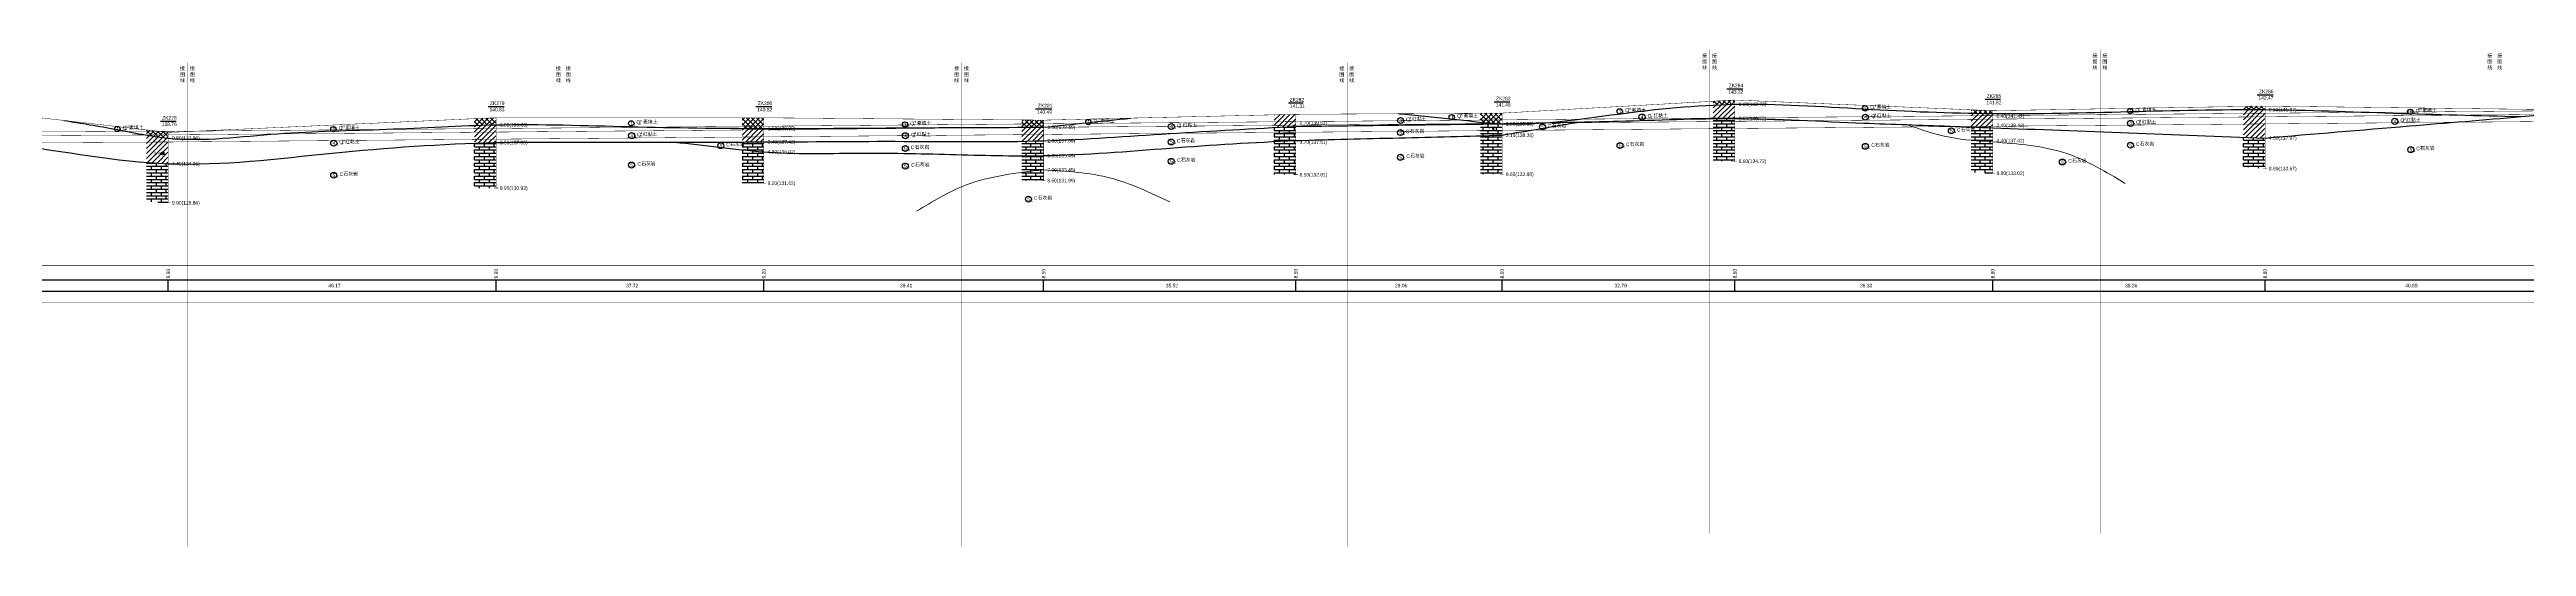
# Model space of a CAD drawing. Header units: inches. Extents: x -205 to 12199, y -11610 to -150.
# Drawn here: x 9102 to 10846, y -11602 to -11252 of the extents above; entities that cross this region are included whole.
import ezdxf

# ---------------------------------------------------------------- set-up
doc = ezdxf.new("R2010")
doc.units = ezdxf.units.IN
doc.header["$MEASUREMENT"] = 0
for name, pattern in [('ACAD_ISO03W100', [30, 12, -18]), ('ACAD_ISO05W100', [34, 24, -3, 0.5, -3, 0.5, -3]), ('ACAD_ISO12W100', [21, 12, -3, 0, -3, 0, -3])]:
    doc.linetypes.add(name, pattern=pattern)
for name, color, linetype in [('GiCAD_PouMian', 7, 'Continuous'), ('GICAD_QUYANG', 7, 'Continuous'), ('地质-地层符号', 3, 'Continuous'), ('地质-地层线', 7, 'Continuous'), ('地质-地面线', 7, 'Continuous'), ('地质-填充花纹', 4, 'Continuous'), ('地质-文字', 7, 'Continuous'), ('地质-标注栏', 7, 'Continuous'), ('地质-钻孔', 7, 'Continuous'), ('管底', 7, 'Continuous'), ('红线', 1, 'ACAD_ISO05W100')]:
    doc.layers.add(name, color=color, linetype=linetype)
doc.styles.add('LZ_PMT_LINE', font='', dxfattribs={"height": 2})
doc.styles.get("Standard").update_dxf_attribs({"font": ''})
doc.styles.add('地层编号', font='Comfont.shx', dxfattribs={"width": 0.7, "height": 2.5, "bigfont": 'Hztxt12a.shx'})
doc.styles.add('层底标注', font='Comfont.shx', dxfattribs={"width": 0.7, "height": 2.5, "bigfont": 'Hztxt12a.shx'})
doc.styles.add('岩土名称', font='Comfont.shx', dxfattribs={"width": 0.7, "height": 2.5, "bigfont": 'Hztxt12a.shx'})
doc.styles.add('时代', font='Comfont.shx', dxfattribs={"width": 0.7, "height": 2.5, "bigfont": 'Hztxt12a.shx'})
doc.styles.add('标注栏数据', font='Comfont.shx', dxfattribs={"width": 0.7, "height": 2.5, "bigfont": 'Hztxt12a.shx'})
doc.styles.add('钻孔标注', font='Comfont.shx', dxfattribs={"width": 0.7, "height": 2.5, "bigfont": 'Hztxt12a.shx'})
doc.styles.get('LZ_PMT_LINE').set_extended_font_data('SimSun')
doc.styles.get('Standard').set_extended_font_data('SimSun')
doc.linetypes.add('bzhjcx', pattern='A,0.001,[2,XX1.shx,S=1,R=0,X=1,Y=0],-2', length=2.001)
doc.linetypes.add('swx', pattern='A,7,-1.5,["●",LZ_PMT_LINE,S=0.05,R=0,X=0,Y=0],-1.5', length=10)
pattern_1 = [(0, (0, 0), (0, 2.3), []), (90, (0, 0), (-3.5, 2.3), [2.3, -2.3])]
pattern_2 = [(45, (0, 0), (-1.76776695, 1.76776695), [])]
pattern_3 = [(45, (0, 0), (-1.76776695, 1.76776695), []), (135, (0, 0), (-1.76776695, -1.76776695), [])]

# ---------------------------------------------------------------- blocks, each defined once
blk = doc.blocks.new('gkqy_yuan.dwg不标')
at = {"layer": 'GiCAD_PouMian'}
h = blk.add_hatch(color=7, dxfattribs=at)
edge = h.paths.add_edge_path()
edge.add_arc((0, 0), 1, 0, 360)
at = {"layer": 'GICAD_QUYANG', "color": 7}
blk.add_circle((0, 0), 1, dxfattribs=at)
blk = doc.blocks.new('gkqy_yan.dwg不标', base_point=(0, -1))
at = {"color": 7}
blk.add_solid([(-0.5, -2), (-0.5, 0), (0.5, -2), (0.5, 0)], dxfattribs=at)

msp = doc.modelspace()

# ---------------------------------------------------------------- hatches: boundary and pattern name
at = {"layer": '地质-填充花纹', "linetype": 'Continuous'}
h = msp.add_hatch(dxfattribs=at)
h.set_pattern_fill('GKSTT', scale=0.5, style=0, pattern_type=2)
h.set_pattern_definition(pattern_3)
h.paths.add_polyline_path([(9415.98419, -11305.21999), (9409.21383, -11305.38003), (9404.21604, -11305.52875), (9400.98419, -11305.63909), (9400.98419, -11300.89774), (9415.98419, -11300.22529)])
h = msp.add_hatch(dxfattribs=at)
h.set_pattern_fill('GKSTT', scale=0.5, style=0, pattern_type=2)
h.set_pattern_definition(pattern_3)
h.paths.add_polyline_path([(9604.60229, -11300.26398), (9604.60229, -11307.76317), (9595.53276, -11307.73111), (9590.53282, -11307.70503), (9589.60229, -11307.69908), (9589.60229, -11300.26001)])
h = msp.add_hatch(dxfattribs=at)
h.set_pattern_fill('GKSTT', scale=0.5, style=0, pattern_type=2)
h.set_pattern_definition(pattern_3)
h.paths.add_polyline_path([(9801.66549, -11301.91197), (9801.66549, -11306.9149), (9793.383, -11306.94269), (9788.38301, -11306.95962), (9786.66549, -11306.96551), (9786.66549, -11301.78637)])
h = msp.add_hatch(dxfattribs=at)
h.set_pattern_fill('GKNXT', scale=0.5, style=0, pattern_type=2)
h.set_pattern_definition(pattern_2)
h.paths.add_polyline_path([(9979.24862, -11306.32743), (9970.57577, -11306.78973), (9965.5829, -11307.05659), (9964.24862, -11307.12817), (9964.24862, -11298.16618), (9979.24862, -11297.81987)])
h = msp.add_hatch(dxfattribs=at)
h.set_pattern_fill('GKSTT', scale=0.5, style=0, pattern_type=2)
h.set_pattern_definition(pattern_3)
h.paths.add_polyline_path([(10124.54405, -11304.44936), (10118.30145, -11304.08113), (10113.31825, -11303.67239), (10109.54405, -11303.30526), (10109.54405, -11297.05332), (10124.54405, -11296.96557)])
h = msp.add_hatch(dxfattribs=at)
h.set_pattern_fill('GKNXT', scale=0.5, style=0, pattern_type=2)
h.set_pattern_definition(pattern_2)
h.paths.add_polyline_path([(10113.31825, -11303.67239), (10118.30145, -11304.08113), (10124.54405, -11304.44936), (10124.54405, -11304.46729), (10117.14107, -11304.56155), (10112.14147, -11304.62521), (10109.54405, -11304.65828), (10109.54405, -11303.30526)])
h = msp.add_hatch(dxfattribs=at)
h.set_pattern_fill('GKSHY', scale=0.5, style=0, pattern_type=2)
h.set_pattern_definition(pattern_1)
h.paths.add_polyline_path([(10124.54405, -11312.47117), (10117.1238, -11312.68075), (10112.12578, -11312.82148), (10109.54405, -11312.89385), (10109.54405, -11304.65828), (10112.14147, -11304.62521), (10117.14107, -11304.56155), (10124.54405, -11304.46729)])
h = msp.add_hatch(dxfattribs=at)
h.set_pattern_fill('GKSTT', scale=0.5, style=0, pattern_type=2)
h.set_pattern_definition(pattern_3)
h.paths.add_polyline_path([(10288.47685, -11290.77059), (10281.43389, -11290.95469), (10276.43746, -11291.14296), (10273.47685, -11291.28106), (10273.47685, -11288.61989), (10288.47685, -11287.77808)])
h = msp.add_hatch(dxfattribs=at)
h.set_pattern_fill('GKNXT', scale=0.5, style=0, pattern_type=2)
h.set_pattern_definition(pattern_2)
h.paths.add_polyline_path([(10288.47685, -11300.76383), (10281.73504, -11300.75788), (10276.73513, -11300.78701), (10273.47685, -11300.82226), (10273.47685, -11291.28106), (10276.43746, -11291.14296), (10281.43389, -11290.95469), (10288.47685, -11290.77059)])
h = msp.add_hatch(dxfattribs=at)
h.set_pattern_fill('GKSHY', scale=0.5, style=0, pattern_type=2)
h.set_pattern_definition(pattern_1)
h.paths.add_polyline_path([(10288.47685, -11300.76383), (10288.47685, -11330.76405), (10273.47685, -11330.76405), (10273.47685, -11300.82226), (10276.73513, -11300.78701), (10281.73504, -11300.75788)])
h = msp.add_hatch(dxfattribs=at)
h.set_pattern_fill('GKSTT', scale=0.5, style=0, pattern_type=2)
h.set_pattern_definition(pattern_3)
h.paths.add_polyline_path([(10470.14119, -11295.25373), (10470.14119, -11297.26128), (10464.49274, -11297.19868), (10459.4933, -11297.12404), (10455.14119, -11297.04424), (10455.14119, -11294.63446)])
h = msp.add_hatch(dxfattribs=at)
h.set_pattern_fill('GKNXT', scale=0.5, style=0, pattern_type=2)
h.set_pattern_definition(pattern_2)
h.paths.add_polyline_path([(10459.4933, -11297.12404), (10464.49274, -11297.19868), (10470.14119, -11297.26128), (10470.14119, -11307.25481), (10464.80145, -11307.05744), (10459.80484, -11306.87358), (10455.14119, -11306.70278), (10455.14119, -11297.04424)])
h = msp.add_hatch(dxfattribs=at)
h.set_pattern_fill('GKSTT', scale=0.5, style=0, pattern_type=2)
h.set_pattern_definition(pattern_3)
h.paths.add_polyline_path([(10661.94722, -11294.51249), (10656.27948, -11294.4764), (10651.2795, -11294.46281), (10646.94722, -11294.46466), (10646.94722, -11292.27248), (10661.94722, -11292.01832)])
h = msp.add_hatch(dxfattribs=at)
h.set_pattern_fill('GKNXT', scale=0.5, style=0, pattern_type=2)
h.set_pattern_definition(pattern_2)
h.paths.add_polyline_path([(10656.27948, -11294.4764), (10661.94722, -11294.51249), (10661.94722, -11314.50466), (10656.22995, -11314.28917), (10651.2335, -11314.10084), (10646.94722, -11313.93926), (10646.94722, -11294.46466), (10651.2795, -11294.46281)])
h = msp.add_hatch(dxfattribs=at)
h.set_pattern_fill('GKSTT', scale=0.5, style=0, pattern_type=2)
h.set_pattern_definition(pattern_3)
h.paths.add_polyline_path([(9185.11266, -11310.53549), (9185.11266, -11314.53394), (9178.12207, -11313.69028), (9173.17859, -11312.94122), (9170.11266, -11312.41879), (9170.11266, -11308.81822)])
h = msp.add_hatch(dxfattribs=at)
h.set_pattern_fill('GKNXT', scale=0.5, style=0, pattern_type=2)
h.set_pattern_definition(pattern_2)
h.paths.add_polyline_path([(9173.17859, -11312.94122), (9178.12207, -11313.69028), (9185.11266, -11314.53394), (9185.11266, -11332.55253), (9179.19681, -11332.27828), (9174.20629, -11331.97135), (9170.11266, -11331.66817), (9170.11266, -11312.41879)])
h = msp.add_hatch(dxfattribs=at)
h.set_pattern_fill('GKNXT', scale=0.5, style=0, pattern_type=2)
h.set_pattern_definition(pattern_2)
h.paths.add_polyline_path([(9415.98419, -11317.72038), (9410.5331, -11317.85787), (9405.53528, -11318.00531), (9400.98419, -11318.15748), (9400.98419, -11305.63909), (9404.21604, -11305.52875), (9409.21383, -11305.38003), (9415.98419, -11305.21999)])
h = msp.add_hatch(dxfattribs=at)
h.set_pattern_fill('GKSHY', scale=0.5, style=0, pattern_type=2)
h.set_pattern_definition(pattern_1)
h.paths.add_polyline_path([(9415.98419, -11349.71408), (9400.98419, -11349.71408), (9400.98419, -11318.15748), (9405.53528, -11318.00531), (9410.5331, -11317.85787), (9415.98419, -11317.72038)])
h = msp.add_hatch(dxfattribs=at)
h.set_pattern_fill('GKNXT', scale=0.5, style=0, pattern_type=2)
h.set_pattern_definition(pattern_2)
h.paths.add_polyline_path([(9590.53282, -11307.70503), (9595.53276, -11307.73111), (9604.60229, -11307.76317), (9604.60229, -11317.26499), (9596.97946, -11317.29369), (9591.97947, -11317.30886), (9589.60229, -11317.31499), (9589.60229, -11307.69908)])
h = msp.add_hatch(dxfattribs=at)
h.set_pattern_fill('GKSHY', scale=0.5, style=0, pattern_type=2)
h.set_pattern_definition(pattern_1)
h.paths.add_polyline_path([(9604.60229, -11324.24202), (9598.25315, -11323.6826), (9593.27946, -11323.17054), (9589.60229, -11322.75852), (9589.60229, -11317.31499), (9591.97947, -11317.30886), (9596.97946, -11317.29369), (9604.60229, -11317.26499)])
h = msp.add_hatch(dxfattribs=at)
h.set_pattern_fill('GKNXT', scale=0.5, style=0, pattern_type=2)
h.set_pattern_definition(pattern_2)
h.paths.add_polyline_path([(9801.66549, -11316.42097), (9793.38045, -11316.65005), (9788.38162, -11316.75854), (9786.66549, -11316.78893), (9786.66549, -11306.96551), (9788.38301, -11306.95962), (9793.383, -11306.94269), (9801.66549, -11306.9149)])
h = msp.add_hatch(dxfattribs=at)
h.set_pattern_fill('GKSHY', scale=0.5, style=0, pattern_type=2)
h.set_pattern_definition(pattern_1)
h.paths.add_polyline_path([(9801.66549, -11326.91749), (9796.21651, -11326.99214), (9791.21661, -11327.02365), (9786.66549, -11327.02398), (9786.66549, -11316.78893), (9788.38162, -11316.75854), (9793.38045, -11316.65005), (9801.66549, -11316.42097)])
h = msp.add_hatch(dxfattribs=at)
h.set_pattern_fill('GKSHY', scale=0.5, style=0, pattern_type=2)
h.set_pattern_definition(pattern_1)
h.paths.add_polyline_path([(9979.24862, -11316.32446), (9970.55174, -11316.68476), (9965.55686, -11316.91102), (9964.24862, -11316.97374), (9964.24862, -11307.12817), (9965.5829, -11307.05659), (9970.57577, -11306.78973), (9979.24862, -11306.32743)])
h = msp.add_hatch(dxfattribs=at)
h.set_pattern_fill('GKSHY', scale=0.5, style=0, pattern_type=2)
h.set_pattern_definition(pattern_1)
h.paths.add_polyline_path([(9979.24862, -11340.31118), (9973.94895, -11340.24937), (9968.39935, -11340.1658), (9964.24862, -11340.09181), (9964.24862, -11316.97374), (9965.55686, -11316.91102), (9970.55174, -11316.68476), (9979.24862, -11316.32446)])
h = msp.add_hatch(dxfattribs=at)
h.set_pattern_fill('GKSHY', scale=0.5, style=0, pattern_type=2)
h.set_pattern_definition(pattern_1)
h.paths.add_polyline_path([(10124.54405, -11339.96411), (10109.54405, -11339.96411), (10109.54405, -11312.89385), (10112.12578, -11312.82148), (10117.1238, -11312.68075), (10124.54405, -11312.47117)])
h = msp.add_hatch(dxfattribs=at)
h.set_pattern_fill('GKSHY', scale=0.5, style=0, pattern_type=2)
h.set_pattern_definition(pattern_1)
h.paths.add_polyline_path([(10459.80484, -11306.87358), (10464.80145, -11307.05744), (10470.14119, -11307.25481), (10470.14119, -11317.21382), (10464.62396, -11316.1053), (10459.72194, -11315.12039), (10455.14119, -11314.20002), (10455.14119, -11306.70278)])
h = msp.add_hatch(dxfattribs=at)
h.set_pattern_fill('GKSHY', scale=0.5, style=0, pattern_type=2)
h.set_pattern_definition(pattern_1)
h.paths.add_polyline_path([(10459.72194, -11315.12039), (10464.62396, -11316.1053), (10470.14119, -11317.21382), (10470.14119, -11339.25195), (10465.34491, -11339.01986), (10460.29866, -11338.776), (10455.2524, -11338.53283), (10455.14119, -11338.52749), (10455.14119, -11314.20002)])
h = msp.add_hatch(dxfattribs=at)
h.set_pattern_fill('GKSHY', scale=0.5, style=0, pattern_type=2)
h.set_pattern_definition(pattern_1)
h.paths.add_polyline_path([(10651.2335, -11314.10084), (10656.22995, -11314.28917), (10661.94722, -11314.50466), (10661.94722, -11335.99484), (10655.79602, -11335.52147), (10649.40487, -11334.85373), (10646.94722, -11334.57879), (10646.94722, -11313.93926)])
h = msp.add_hatch(dxfattribs=at)
h.set_pattern_fill('GKSHY', scale=0.5, style=0, pattern_type=2)
h.set_pattern_definition(pattern_1)
h.paths.add_polyline_path([(9174.20629, -11331.97135), (9179.19681, -11332.27828), (9185.11266, -11332.55253), (9185.11266, -11360.05277), (9180.09891, -11359.82529), (9174.83834, -11359.49388), (9170.11266, -11359.12106), (9170.11266, -11331.66817)])
h = msp.add_hatch(dxfattribs=at)
h.set_pattern_fill('GKSHY', scale=0.5, style=0, pattern_type=2)
h.set_pattern_definition(pattern_1)
h.paths.add_polyline_path([(9593.27946, -11323.17054), (9598.25315, -11323.6826), (9604.60229, -11324.24202), (9604.60229, -11346.26405), (9589.60229, -11346.26405), (9589.60229, -11322.75852)])
h = msp.add_hatch(dxfattribs=at)
h.set_pattern_fill('GKSHY', scale=0.5, style=0, pattern_type=2)
h.set_pattern_definition(pattern_1)
h.paths.add_polyline_path([(9801.66549, -11336.92592), (9792.60524, -11337.3558), (9787.61087, -11337.59277), (9786.66549, -11337.63762), (9786.66549, -11327.02398), (9791.21661, -11327.02365), (9796.21651, -11326.99214), (9801.66549, -11326.91749)])
h = msp.add_hatch(dxfattribs=at)
h.set_pattern_fill('GKSHY', scale=0.5, style=0, pattern_type=2)
h.set_pattern_definition(pattern_1)
h.paths.add_polyline_path([(9801.66549, -11344.41406), (9786.66549, -11344.41406), (9786.66549, -11337.63762), (9787.61087, -11337.59277), (9792.60524, -11337.3558), (9801.66549, -11336.92592)])

# ---------------------------------------------------------------- linework, layer by layer
at = {"layer": '地质-地层符号', "color": 7, "linetype": 'Continuous'}
for centre, major_axis in [((9511.41824, -11304.16406), (0, 1.875)), ((9704.25889, -11305.01406), (0, 1.875)), ((9833.40827, -11303.25717), (0, 1.875)), ((9891.83205, -11306.41408), (0, 2.125)), ((10053.27133, -11302.1891), (0, 2.125)), ((10089.34519, -11299.85161), (0, 1.875)), ((10207.63545, -11295.78908), (0, 1.875)), ((10223.33236, -11299.72152), (0, 2.125)), ((10380.43402, -11293.56405), (0, 1.875)), ((10380.68402, -11299.81405), (0, 2.125)), ((10567.1692, -11295.56407), (0, 1.875)), ((10567.4192, -11304.18907), (0, 2.125)), ((10753.53856, -11302.75226), (0, 2.125)), ((10764.5656, -11296.08858), (0, 1.875)), ((9149.47874, -11308.15578), (0, 1.875)), ((9301.67343, -11308.25099), (0, 1.875)), ((9301.92343, -11318.12599), (0, 2.125)), ((9511.66824, -11312.78906), (0, 2.125)), ((9574.49928, -11319.89403), (0, 2.08333)), ((9704.50889, -11312.88906), (0, 2.125)), ((9704.46723, -11321.88397), (0, 2.08333)), ((9891.79039, -11317.28908), (0, 2.08333)), ((10053.22967, -11310.6891), (0, 2.08333)), ((10153.19952, -11306.72769), (0, 2.08333)), ((10207.84379, -11319.78908), (0, 2.08333)), ((10380.64235, -11320.36898), (0, 2.08333)), ((10441.19713, -11309.46952), (0, 2.08333)), ((10567.37754, -11319.56407), (0, 2.08333)), ((10764.77394, -11322.68894), (0, 2.08333)), ((9301.88176, -11340.69985), (0, 2.08333)), ((9511.62657, -11333.53906), (0, 2.08333)), ((9704.46723, -11334.25897), (0, 2.08333)), ((9891.79039, -11330.91408), (0, 2.08333)), ((10053.22967, -11328.0641), (0, 2.08333)), ((10519.42553, -11331.40778), (0, 2.08333)), ((9791.19652, -11357.52157), (0, 2.08333))]:
    msp.add_ellipse(centre, major_axis=major_axis, ratio=1, dxfattribs=at)
at = {"layer": '地质-地层线', "color": 7, "linetype": 'bzhjcx', "lineweight": 25}
for points in [[(10662.19722, -11314.51408), (10763.69061, -11306.01408), (10842.62991, -11299.40297), (10865.18399, -11297.51408), (10945.60026, -11294.2391), (11026.01653, -11290.96412), (11118.49647, -11289.06411), (11210.9764, -11287.16411), (11313.12655, -11289.88908), (11415.27671, -11292.61406), (11504.18146, -11289.83909), (11593.08621, -11287.06411), (11689.19993, -11289.06409), (11785.31365, -11291.06407), (11871.62241, -11288.46407), (11957.93117, -11285.86407), (12063.51173, -11281.11407), (12169.0923, -11276.36407), (12179.0923, -11276.36407), (12189.0923, -11276.36407)], [(7817.2464, -11316.2641), (7898.0275, -11318.43908), (7915.16288, -11318.90044), (7978.80859, -11320.61406), (8070.01683, -11314.08907), (8161.22507, -11307.56408), (8237.29452, -11313.78908), (8313.36397, -11320.01408), (8420.29242, -11319.58907), (8527.22086, -11319.16406), (8746.015, -11312.23908), (8964.80913, -11305.3141), (9038.32698, -11314.39744), (9075.0859, -11318.93911), (9185.36266, -11332.56412), (9300.79843, -11325.1391), (9416.23419, -11317.71408), (9510.54324, -11317.48906), (9541.97959, -11317.41406), (9604.85229, -11317.26405), (9703.38389, -11316.83906), (9801.91549, -11316.41406), (9890.70705, -11311.36408), (9979.49862, -11306.3141)], [(9979.49862, -11306.3141), (10052.14633, -11305.3891), (10124.79405, -11304.46411)], [(10124.79405, -11304.46411), (10179.43832, -11303.23076), (10206.76045, -11302.61408), (10288.72685, -11300.76405), (10379.55902, -11304.01405), (10409.83641, -11305.09738), (10470.39119, -11307.26405), (10566.2942, -11310.88907), (10662.19722, -11314.51408)]]:
    msp.add_spline(points, degree=3, dxfattribs=at)
at = {"layer": '地质-地层线', "color": 7, "lineweight": 25}
for points in [[(9111.84482, -11302.14744), (9148.60374, -11308.35578), (9185.36266, -11314.56411), (9262.31984, -11311.44744), (9339.27701, -11308.33076), (9416.23419, -11305.21408), (9510.54324, -11306.48906), (9604.85229, -11307.76405), (9703.38389, -11307.33906), (9801.91549, -11306.91406)], [(9801.91549, -11306.91406), (9832.53327, -11303.70717), (9863.15105, -11300.50028)], [(10052.14633, -11297.3891), (10088.47019, -11300.92661), (10124.79405, -11304.46411), (10206.76045, -11297.61408), (10288.72685, -11290.76405), (10379.55902, -11294.01405), (10470.39119, -11297.26405), (10566.2942, -11295.88907), (10662.19722, -11294.51408), (10752.41356, -11296.95853), (10842.62991, -11299.40297)]]:
    msp.add_spline(points, degree=3, dxfattribs=at)
at = {"layer": '地质-地层线', "color": 7}
for points in [[(10124.79405, -11312.46411), (10152.11619, -11307.84743), (10179.43832, -11303.23076)], [(9541.97959, -11317.41406), (9573.41594, -11320.83906), (9604.85229, -11324.26405), (9670.54003, -11325.14739), (9736.22776, -11326.03072), (9801.91549, -11326.91406), (9890.70705, -11321.61408), (9979.49862, -11316.3141), (10052.14633, -11314.3891), (10124.79405, -11312.46411)]]:
    msp.add_spline(points, degree=3, dxfattribs=at)
at = {"layer": '地质-地层线', "color": 7, "lineweight": 0}
for points in [[(10409.83641, -11305.09738), (10440.1138, -11314.01129), (10470.39119, -11317.26405)], [(10470.39119, -11317.26405), (10522.57795, -11325.5064), (10563.60649, -11346.40951)], [(9712.29867, -11366.0592), (9746.86599, -11347.744), (9801.91549, -11336.91406)], [(9801.91549, -11336.91406), (9849.27863, -11342.77722), (9890.70605, -11359.44602)]]:
    msp.add_spline(points, degree=3, dxfattribs=at)
at = {"layer": '地质-地面线', "color": 7, "linetype": 'Continuous', "const_width": 0.3}
msp.add_lwpolyline([(8964.80913, -11285.3141), (9185.36266, -11310.56411), (9416.23419, -11300.21408), (9604.85229, -11300.26405), (9801.91549, -11301.91406), (9979.49862, -11297.8141), (10124.79405, -11296.96411), (10288.72685, -11287.76405), (10470.39119, -11295.26405), (10662.19722, -11292.01408), (10865.18399, -11294.51408), (11026.01653, -11288.46412), (11210.9764, -11285.16411), (11415.27671, -11290.11406), (11593.08621, -11283.06411), (11785.31365, -11286.06407), (11957.93117, -11280.36407), (12169.0923, -11270.36407), (12189.0923, -11270.36407)], dxfattribs=at)
at = {"layer": '地质-标注栏', "color": 7, "linetype": 'Continuous', "const_width": 0.3}
for points in [[(419.52411, -11404.36426), (12199.09231, -11404.36426)], [(419.52411, -11430.36426), (12199.09231, -11430.36426)]]:
    msp.add_lwpolyline(points, dxfattribs=at)
at = {"layer": '地质-标注栏', "color": 7, "linetype": 'Continuous'}
for points in [[(419.52411, -11414.36426), (12199.09231, -11414.36426)], [(419.52411, -11422.36426), (12199.09231, -11422.36426)], [(9185.36266, -11422.36426), (9185.36266, -11414.36426)], [(9185.36266, -11422.36426), (9185.36266, -11414.36426)], [(9416.23419, -11422.36426), (9416.23419, -11414.36426)], [(9416.23419, -11422.36426), (9416.23419, -11414.36426)], [(9604.85229, -11422.36426), (9604.85229, -11414.36426)], [(9604.85229, -11422.36426), (9604.85229, -11414.36426)], [(9801.91549, -11422.36426), (9801.91549, -11414.36426)], [(9801.91549, -11422.36426), (9801.91549, -11414.36426)], [(9979.49862, -11422.36426), (9979.49862, -11414.36426)], [(9979.49862, -11422.36426), (9979.49862, -11414.36426)], [(10124.79405, -11422.36426), (10124.79405, -11414.36426)], [(10124.79405, -11422.36426), (10124.79405, -11414.36426)], [(10288.72685, -11422.36426), (10288.72685, -11414.36426)], [(10288.72685, -11422.36426), (10288.72685, -11414.36426)], [(10470.39119, -11422.36426), (10470.39119, -11414.36426)], [(10470.39119, -11422.36426), (10470.39119, -11414.36426)], [(10662.19722, -11422.36426), (10662.19722, -11414.36426)], [(10662.19722, -11422.36426), (10662.19722, -11414.36426)]]:
    msp.add_lwpolyline(points, dxfattribs=at)
at = {"layer": '地质-钻孔', "color": 7, "linetype": 'Continuous'}
for p, q in [((10283.15527, -11279.76367), (10294.29785, -11279.76367)), ((10656.50098, -11284.01367), (10667.89355, -11284.01367)), ((9179.79102, -11302.56445), (9190.93457, -11302.56445)), ((9410.62109, -11292.21387), (9421.84766, -11292.21387)), ((9599.19727, -11292.26367), (9610.50684, -11292.26367)), ((9796.21875, -11293.91406), (9807.6123, -11293.91406)), ((9974.24902, -11289.81445), (9984.74902, -11289.81445)), ((10119.30566, -11288.96387), (10130.28223, -11288.96387)), ((10464.94434, -11287.26367), (10475.83789, -11287.26367))]:
    msp.add_line(p, q, dxfattribs=at)
at = {"layer": '地质-钻孔', "color": 7, "const_width": 0.3, "flags": 128}
for points in [[(9416.23419, -11300.21408), (9416.23419, -11349.71408)], [(9604.85229, -11300.26405), (9604.85229, -11346.26405)], [(9801.91549, -11301.91406), (9801.91549, -11344.41406)], [(9979.49862, -11297.8141), (9979.49862, -11340.3141)], [(10124.79405, -11296.96411), (10124.79405, -11339.96411)], [(10288.72685, -11287.76405), (10288.72685, -11330.76405)], [(10470.39119, -11295.26405), (10470.39119, -11339.26405)], [(10662.19722, -11292.01408), (10662.19722, -11336.01408)], [(9185.36266, -11310.56411), (9185.36266, -11360.06411)]]:
    msp.add_lwpolyline(points, dxfattribs=at)
at = {"layer": '地质-钻孔', "color": 7, "linetype": 'Continuous', "const_width": 0.3, "flags": 128}
for points in [[(10287.22685, -11330.76405), (10290.22685, -11330.76405)], [(10468.89119, -11339.26405), (10471.89119, -11339.26405)], [(10660.69722, -11336.01408), (10663.69722, -11336.01408)], [(9414.73419, -11349.71408), (9417.73419, -11349.71408)], [(9603.35229, -11346.26405), (9606.35229, -11346.26405)], [(9800.41549, -11344.41406), (9803.41549, -11344.41406)], [(9977.99862, -11340.3141), (9980.99862, -11340.3141)], [(10123.29405, -11339.96411), (10126.29405, -11339.96411)], [(9183.86266, -11360.06411), (9186.86266, -11360.06411)]]:
    msp.add_lwpolyline(points, dxfattribs=at)
at = {"layer": '管底', "linetype": 'swx', "const_width": 0.3}
for points in [[(775.59398, -11354.36011), (2694.48381, -11337.85709), (5006.99863, -11328.36543), (6821.76814, -11320.36449), (7998.16518, -11315.36394), (9188.61073, -11309.77644), (12189.45177, -11283.91182)], [(775.61548, -11356.86002), (2694.49969, -11340.35705), (5007.0089, -11330.86541), (6821.77916, -11322.86447), (7998.17581, -11317.86392), (9188.62737, -11312.27639), (12189.47332, -11286.41173)]]:
    msp.add_lwpolyline(points, dxfattribs=at)
at = {"layer": '管底', "linetype": 'ACAD_ISO12W100', "const_width": 0.3}
msp.add_lwpolyline([(459.512, -11362.87056), (2694.53145, -11345.35696), (5007.02942, -11335.86537), (6821.8012, -11327.86442), (7998.19706, -11322.86387), (9188.66065, -11317.27629), (12189.51642, -11291.41155)], dxfattribs=at)
at = {"layer": '红线', "linetype": 'ACAD_ISO03W100', "ltscale": 0.4, "const_width": 0.2}
for points in [[(10271.12904, -11252.33759), (10271.12904, -11592.88942)], [(10546.04191, -11252.33759), (10546.04191, -11592.88942)], [(10824.13464, -11252.33759), (10824.13464, -11592.88942)], [(9199.07947, -11261.35166), (9199.07947, -11601.90349)], [(9463.84269, -11261.35166), (9463.84269, -11601.90349)], [(9744.30244, -11261.35166), (9744.30244, -11601.90349)], [(10015.59527, -11261.35166), (10015.59527, -11601.90349)]]:
    msp.add_lwpolyline(points, dxfattribs=at)

# ---------------------------------------------------------------- block references
at = {"layer": '管底', "color": 7, "linetype": 'Continuous'}
for name, p in [('gkqy_yan.dwg不标', (10120.79405, -11308.21411)), ('gkqy_yuan.dwg不标', (9181.36266, -11325.31411))]:
    msp.add_blockref(name, p, dxfattribs=at)

# ---------------------------------------------------------------- texts
at = {"layer": '地质-地层符号', "color": 7, "linetype": 'Continuous'}
for s, height, style, p in [('1', 2.5, '地层编号', (9510.79324, -11305.41406)), ('1', 1.625, '地层编号', (9513.29324, -11305.61406)), ('Q', 2.5, '时代', (9515.10574, -11304.61406)), ('素填土', 2.5, '岩土名称', (9519.77241, -11304.61406)), ('1', 2.5, '地层编号', (9703.63389, -11306.26406)), ('Q', 2.5, '时代', (9707.94639, -11305.46406)), ('素填土', 2.5, '岩土名称', (9712.61306, -11305.46406)), ('1', 2.5, '地层编号', (9832.78327, -11304.50717)), ('1', 1.625, '地层编号', (9835.28327, -11304.70717)), ('Q', 2.5, '时代', (9837.09577, -11303.70717)), ('素填土', 2.5, '岩土名称', (9841.76244, -11303.70717)), ('Q', 2.5, '时代', (9895.76955, -11306.86408)), ('红黏土', 2.5, '岩土名称', (9899.89455, -11306.86408)), ('4', 2.5, '地层编号', (10052.39633, -11303.4391)), ('1', 1.625, '地层编号', (10055.39633, -11303.6391)), ('Q', 2.5, '时代', (10057.20883, -11302.6391)), ('红黏土', 2.5, '岩土名称', (10061.33383, -11302.6391)), ('1', 2.5, '地层编号', (10088.72019, -11301.10161)), ('1', 1.625, '地层编号', (10091.22019, -11301.30161)), ('Q', 2.5, '时代', (10093.03269, -11300.30161)), ('素填土', 2.5, '岩土名称', (10097.69936, -11300.30161)), ('石灰岩', 2.5, '岩土名称', (10159.84535, -11307.17769)), ('1', 2.5, '地层编号', (10207.01045, -11297.03908)), ('1', 1.625, '地层编号', (10209.51045, -11297.23908)), ('Q', 2.5, '时代', (10211.32295, -11296.23908)), ('素填土', 2.5, '岩土名称', (10215.98962, -11296.23908)), ('4', 2.5, '地层编号', (10222.45736, -11300.97152)), ('1', 1.625, '地层编号', (10225.45736, -11301.17152)), ('Q', 2.5, '时代', (10227.26986, -11300.17152)), ('红黏土', 2.5, '岩土名称', (10231.39486, -11300.17152)), ('4', 2.5, '地层编号', (10379.80902, -11301.06405)), ('1', 2.5, '地层编号', (10379.80902, -11294.81405)), ('1', 1.625, '地层编号', (10382.30902, -11295.01405)), ('1', 1.625, '地层编号', (10382.80902, -11301.26405)), ('Q', 2.5, '时代', (10384.12152, -11294.01405)), ('Q', 2.5, '时代', (10384.62152, -11300.26405)), ('红黏土', 2.5, '岩土名称', (10388.74652, -11300.26405)), ('素填土', 2.5, '岩土名称', (10388.78819, -11294.01405)), ('4', 2.5, '地层编号', (10566.5442, -11305.43907)), ('1', 2.5, '地层编号', (10566.5442, -11296.81407)), ('1', 1.625, '地层编号', (10569.0442, -11297.01407)), ('1', 1.625, '地层编号', (10569.5442, -11305.63907)), ('Q', 2.5, '时代', (10570.8567, -11296.01407)), ('Q', 2.5, '时代', (10571.3567, -11304.63907)), ('红黏土', 2.5, '岩土名称', (10575.4817, -11304.63907)), ('素填土', 2.5, '岩土名称', (10575.52337, -11296.01407)), ('4', 2.5, '地层编号', (10752.66356, -11304.00226)), ('1', 1.625, '地层编号', (10755.66356, -11304.20226)), ('Q', 2.5, '时代', (10757.47606, -11303.20226)), ('红黏土', 2.5, '岩土名称', (10761.60106, -11303.20226)), ('1', 2.5, '地层编号', (10763.9406, -11297.33858)), ('1', 1.625, '地层编号', (10766.4406, -11297.53858)), ('Q', 2.5, '时代', (10768.2531, -11296.53858)), ('素填土', 2.5, '岩土名称', (10772.91977, -11296.53858)), ('1', 2.5, '地层编号', (9148.85374, -11309.40578)), ('1', 1.625, '地层编号', (9151.35374, -11309.60578)), ('Q', 2.5, '时代', (9153.16624, -11308.60578)), ('素填土', 2.5, '岩土名称', (9157.83291, -11308.60578)), ('4', 2.5, '地层编号', (9301.04843, -11319.37599)), ('1', 2.5, '地层编号', (9301.04843, -11309.50099)), ('1', 1.625, '地层编号', (9303.54843, -11309.70099)), ('1', 1.625, '地层编号', (9304.04843, -11319.57599)), ('Q', 2.5, '时代', (9305.36093, -11308.70099)), ('Q', 2.5, '时代', (9305.86093, -11318.57599)), ('红黏土', 2.5, '岩土名称', (9309.98593, -11318.57599)), ('素填土', 2.5, '岩土名称', (9310.02759, -11308.70099)), ('4', 2.5, '地层编号', (9510.79324, -11314.03906)), ('1', 1.625, '地层编号', (9513.79324, -11314.23906)), ('Q', 2.5, '时代', (9515.60574, -11313.23906)), ('红黏土', 2.5, '岩土名称', (9519.73074, -11313.23906)), ('5', 2.5, '地层编号', (9573.66594, -11321.14403)), ('1', 1.625, '地层编号', (9576.58261, -11321.34403)), ('C', 2.5, '时代', (9578.39511, -11320.34403)), ('石灰岩', 2.5, '岩土名称', (9581.14511, -11320.34403)), ('4', 2.5, '地层编号', (9703.63389, -11314.13906)), ('5', 2.5, '地层编号', (9703.63389, -11323.13397)), ('1', 1.625, '地层编号', (9706.13389, -11306.46406)), ('1', 1.625, '地层编号', (9706.55056, -11323.33397)), ('1', 1.625, '地层编号', (9706.63389, -11314.33906)), ('C', 2.5, '时代', (9708.36306, -11322.33397)), ('Q', 2.5, '时代', (9708.44639, -11313.33906)), ('石灰岩', 2.5, '岩土名称', (9711.11306, -11322.33397)), ('红黏土', 2.5, '岩土名称', (9712.57139, -11313.33906)), ('4', 2.5, '地层编号', (9890.95705, -11307.66408)), ('5', 2.5, '地层编号', (9890.95705, -11318.53908)), ('1', 1.625, '地层编号', (9893.87372, -11318.73908)), ('1', 1.625, '地层编号', (9893.95705, -11307.86408)), ('C', 2.5, '时代', (9895.68622, -11317.73908)), ('石灰岩', 2.5, '岩土名称', (9898.43622, -11317.73908)), ('5', 2.5, '地层编号', (10052.39633, -11311.9391)), ('1', 1.625, '地层编号', (10055.313, -11312.1391)), ('C', 2.5, '时代', (10057.1255, -11311.1391)), ('石灰岩', 2.5, '岩土名称', (10059.8755, -11311.1391)), ('5', 2.5, '地层编号', (10152.36619, -11307.97769)), ('1', 1.625, '地层编号', (10155.28285, -11308.17769)), ('C', 2.5, '时代', (10157.09535, -11307.17769)), ('5', 2.5, '地层编号', (10207.01045, -11321.03908)), ('2', 1.625, '地层编号', (10209.92712, -11321.23908)), ('C', 2.5, '时代', (10212.01045, -11320.23908)), ('石灰岩', 2.5, '岩土名称', (10214.76045, -11320.23908)), ('5', 2.5, '地层编号', (10379.80902, -11321.61898)), ('2', 1.625, '地层编号', (10382.72569, -11321.81898)), ('C', 2.5, '时代', (10384.80902, -11320.81898)), ('石灰岩', 2.5, '岩土名称', (10387.55902, -11320.81898)), ('5', 2.5, '地层编号', (10440.3638, -11310.71952)), ('1', 1.625, '地层编号', (10443.28047, -11310.91952)), ('C', 2.5, '时代', (10445.09297, -11309.91952)), ('石灰岩', 2.5, '岩土名称', (10447.84297, -11309.91952)), ('5', 2.5, '地层编号', (10566.5442, -11320.81407)), ('1', 1.625, '地层编号', (10569.46087, -11321.01407)), ('C', 2.5, '时代', (10571.27337, -11320.01407)), ('石灰岩', 2.5, '岩土名称', (10574.02337, -11320.01407)), ('5', 2.5, '地层编号', (10763.9406, -11323.93894)), ('C', 2.5, '时代', (10768.66977, -11323.13894)), ('石灰岩', 2.5, '岩土名称', (10771.41977, -11323.13894)), ('5', 2.5, '地层编号', (9301.04843, -11341.94985)), ('C', 2.5, '时代', (9306.04843, -11341.14985)), ('石灰岩', 2.5, '岩土名称', (9308.79843, -11341.14985)), ('5', 2.5, '地层编号', (9510.79324, -11334.78906)), ('2', 1.625, '地层编号', (9513.70991, -11334.98906)), ('C', 2.5, '时代', (9515.79324, -11333.98906)), ('石灰岩', 2.5, '岩土名称', (9518.54324, -11333.98906)), ('5', 2.5, '地层编号', (9703.63389, -11335.50897)), ('2', 1.625, '地层编号', (9706.55056, -11335.70897)), ('C', 2.5, '时代', (9708.63389, -11334.70897)), ('石灰岩', 2.5, '岩土名称', (9711.38389, -11334.70897)), ('5', 2.5, '地层编号', (9890.95705, -11332.16408)), ('2', 1.625, '地层编号', (9893.87372, -11332.36408)), ('C', 2.5, '时代', (9895.95705, -11331.36408)), ('石灰岩', 2.5, '岩土名称', (9898.70705, -11331.36408)), ('5', 2.5, '地层编号', (10052.39633, -11329.3141)), ('2', 1.625, '地层编号', (10055.313, -11329.5141)), ('C', 2.5, '时代', (10057.39633, -11328.5141)), ('石灰岩', 2.5, '岩土名称', (10060.14633, -11328.5141)), ('5', 2.5, '地层编号', (10518.5922, -11332.65778)), ('2', 1.625, '地层编号', (10521.50886, -11332.85778)), ('C', 2.5, '时代', (10523.5922, -11331.85778)), ('石灰岩', 2.5, '岩土名称', (10526.3422, -11331.85778)), ('1', 1.625, '地层编号', (10766.85727, -11324.13894)), ('2', 1.625, '地层编号', (9303.96509, -11342.14985)), ('5', 2.5, '地层编号', (9790.36318, -11358.77157)), ('C', 2.5, '时代', (9795.09235, -11357.97157)), ('石灰岩', 2.5, '岩土名称', (9797.84235, -11357.97157)), ('1', 1.625, '地层编号', (9793.27985, -11358.97157))]:
    msp.add_text(s, height=height, dxfattribs=dict(at, style=style)).set_placement(p)
at = {"layer": '地质-地层符号', "color": 7, "linetype": 'Continuous', "style": '时代', "width": 0.8}
for s, p in [('4', (9517.13907, -11305.11406)), ('ml', (9517.13907, -11302.9474)), ('4', (9709.97973, -11305.96406)), ('ml', (9709.97973, -11303.79739)), ('4', (9839.1291, -11304.20717)), ('ml', (9839.1291, -11302.0405)), ('al', (9897.80289, -11305.19741)), ('4', (10059.24217, -11303.1391)), ('al', (10059.24217, -11300.97244)), ('4', (10095.06603, -11300.80161)), ('ml', (10095.06603, -11298.63494)), ('4', (10213.35629, -11296.73908)), ('ml', (10213.35629, -11294.57241)), ('4', (10229.30319, -11300.67152)), ('al', (10229.30319, -11298.50485)), ('4', (10386.15485, -11294.51405)), ('ml', (10386.15485, -11292.34738)), ('4', (10386.65485, -11300.76405)), ('al', (10386.65485, -11298.59738)), ('4', (10572.89004, -11296.51407)), ('ml', (10572.89004, -11294.3474)), ('4', (10573.39004, -11305.13907)), ('al', (10573.39004, -11302.9724)), ('4', (10759.5094, -11303.70226)), ('al', (10759.5094, -11301.53559)), ('4', (10770.28644, -11297.03858)), ('ml', (10770.28644, -11294.87191)), ('4', (9155.19957, -11309.10578)), ('ml', (9155.19957, -11306.93911)), ('4', (9307.39426, -11309.20099)), ('ml', (9307.39426, -11307.03432)), ('4', (9307.89426, -11319.07599)), ('al', (9307.89426, -11316.90932)), ('4', (9517.63907, -11313.73906)), ('al', (9517.63907, -11311.5724)), ('4', (9710.47973, -11313.83906)), ('al', (9710.47973, -11311.67239)), ('4', (9897.80289, -11307.36408))]:
    msp.add_text(s, height=1.5, dxfattribs=at).set_placement(p)
at = {"layer": '地质-文字', "color": 7, "linetype": 'Continuous', "style": '层底标注'}
for s, p in [('1.00(139.83)', (9418.88419, -11306.46408)), ('1.70(139.61)', (9982.14862, -11305.20815)), ('1.50(139.98)', (10127.44405, -11305.71411)), ('0.60(142.72)', (10291.37685, -11292.01405)), ('2.60(140.72)', (10291.37685, -11302.01405)), ('0.40(141.42)', (10473.04119, -11300.38656)), ('2.40(139.42)', (10473.04119, -11306.85758)), ('0.50(141.97)', (10664.84722, -11295.76408)), ('0.80(137.96)', (9188.01266, -11315.81411)), ('3.50(137.33)', (9418.88419, -11318.96408)), ('3.40(137.42)', (9607.50229, -11318.51405)), ('1.50(139.32)', (9607.50229, -11309.01405)), ('2.90(137.59)', (9804.56549, -11317.66406)), ('1.00(139.49)', (9804.56549, -11308.16406)), ('3.70(137.61)', (9982.14862, -11318.63501)), ('3.10(138.38)', (10127.44405, -11313.71411)), ('4.40(137.42)', (10473.04119, -11317.5752)), ('4.50(137.97)', (10664.84722, -11315.76408)), ('4.40(134.36)', (9188.01266, -11333.81412)), ('4.80(136.02)', (9607.50229, -11325.51405)), ('5.00(135.49)', (9804.56549, -11328.16406)), ('7.00(133.49)', (9804.56549, -11338.16406)), ('8.50(132.81)', (9982.14862, -11341.5641)), ('8.60(132.88)', (10127.44405, -11341.21411)), ('8.60(134.72)', (10291.37685, -11332.01405)), ('8.80(133.02)', (10473.04119, -11340.51405)), ('8.80(133.67)', (10664.84722, -11337.26408)), ('9.90(130.93)', (9418.88419, -11350.96408)), ('9.20(131.62)', (9607.50229, -11347.51405)), ('8.50(131.99)', (9804.56549, -11345.66406)), ('9.90(128.86)', (9188.01266, -11361.31411))]:
    msp.add_text(s, height=2.5, dxfattribs=at).set_placement(p)
at = {"layer": '地质-标注栏', "color": 7, "linetype": 'Continuous', "style": '标注栏数据'}
for s, p in [('9.90', (9186.61266, -11413.36426)), ('9.90', (9417.48419, -11413.36426)), ('9.20', (9606.10229, -11413.36426)), ('8.50', (9803.16549, -11413.36426)), ('8.50', (9980.74862, -11413.36426)), ('8.60', (10126.04405, -11413.36426)), ('8.60', (10289.97685, -11413.36426)), ('8.80', (10471.64119, -11413.36426)), ('8.80', (10663.44722, -11413.36426))]:
    msp.add_text(s, height=2.5, rotation=90.0000025, dxfattribs=at).set_placement(p)
for s, p in [('46.17', (9298.12343, -11419.61426)), ('37.72', (9507.78074, -11419.61426)), ('39.41', (9700.73806, -11419.61426)), ('35.52', (9887.94455, -11419.61426)), ('29.06', (10049.35467, -11419.61426)), ('32.79', (10203.99795, -11419.61426)), ('36.33', (10376.85485, -11419.61426)), ('38.36', (10563.56087, -11419.61426)), ('40.60', (10760.86977, -11419.61426))]:
    msp.add_text(s, height=2.5, dxfattribs=at).set_placement(p)
at = {"layer": '地质-钻孔', "color": 7, "linetype": 'Continuous', "style": '钻孔标注'}
for s, p in [('ZK282', (9975.24862, -11288.8141)), ('ZK283', (10120.58572, -11287.96411)), ('143.32', (10284.15543, -11283.26405)), ('ZK284', (10284.43519, -11278.76405)), ('ZK285', (10466.14119, -11286.26405)), ('142.47', (10657.50079, -11287.51408)), ('ZK286', (10657.94722, -11283.01408)), ('138.76', (9180.79123, -11306.06411)), ('ZK278', (9181.11266, -11301.56411)), ('140.83', (9411.62109, -11295.71408)), ('ZK279', (9411.98419, -11291.21408)), ('140.82', (9600.19753, -11295.76405)), ('ZK280', (9600.60229, -11291.26405)), ('140.49', (9797.21906, -11297.41406)), ('ZK281', (9797.87383, -11292.91406)), ('141.31', (9975.30219, -11293.3141)), ('141.48', (10120.30596, -11292.46411)), ('141.82', (10465.94476, -11290.76405))]:
    msp.add_text(s, height=2.5, dxfattribs=at).set_placement(p)
at = {"layer": '管底', "color": 7, "linetype": 'Continuous', "width": 0.7}
for s, p in [('2.50', (10115.28958, -11309.21411)), ('3.10', (9175.35819, -11326.31411))]:
    msp.add_text(s, height=2, dxfattribs=at).set_placement(p)
at = {"layer": '红线', "char_height": 2.5, "attachment_point": 1}
for insert in [(9193.61909, -11264.2954), (9200.58441, -11264.2954), (9458.3823, -11264.2954), (9465.34762, -11264.2954), (9738.84205, -11264.2954), (9745.80737, -11264.2954), (10010.13488, -11264.2954), (10017.1002, -11264.2954), (10265.66866, -11255.28133), (10272.63398, -11255.28133), (10540.58152, -11255.28133), (10547.54684, -11255.28133), (10818.67425, -11255.28133), (10825.63957, -11255.28133)]:
    msp.add_mtext_dynamic_manual_height_columns('接图线', width=3.594619, gutter_width=12.5, heights=[0], dxfattribs=dict(at, insert=insert))

doc.saveas('drawing.dxf')
